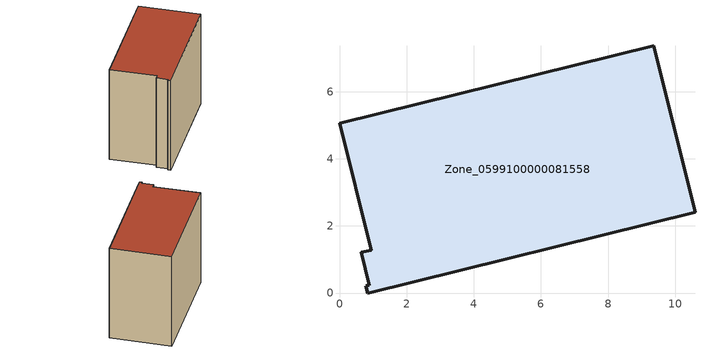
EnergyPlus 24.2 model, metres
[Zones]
Zone_0599100000081558
 floor ground (C_G): 9.35,7.36 10.59,2.41 0.83,0 0.78,0.22 0.89,0.24 0.65,1.21 0.95,1.28 0,5.05 z0
 wall outside (C_F): 0.95,1.28 0.65,1.21 0.89,0.24 0.78,0.22 0.83,0 10.59,2.41 9.35,7.36 0,5.05 0.95,1.28 z0:8.44
 roof outside (C_R): 9.35,7.36 0,5.05 0.95,1.28 0.65,1.21 0.89,0.24 0.78,0.22 0.83,0 10.59,2.41 z8.44
[BUILDING]
Pand.0599100000081558: North Axis=0; Terrain=City; Loads Convergence Tolerance Value=0.04; Temperature Convergence Tolerance Value=0.4; Solar Distribution=FullExterior; Maximum Number of Warmup Days=25; Minimum Number of Warmup Days=1
[Site:Location]
Rotterdam.The.Hague.AP_ZH_NLD Design_Conditions: Latitude=51.96; Longitude=4.45; Time Zone=1; Elevation=-4.5
[SITE:GROUNDTEMPERATURE:BUILDINGSURFACE]
18, 18, 18, 18, 18, 18, 18, 18, 18, 18, 18, 18
[MATERIAL] Thermal Absorptance=0.9; Solar Absorptance=0.7; Visible Absorptance=0.7
Name | Roughness | Thickness | Conductivity | Density | Specific Heat
G.TI.1975-1991 | MediumSmooth | 0.15 | 0.288461 | 540 | 1210
F.TI.1975-1991 | Rough | 0.3 | 0.230769 | 1920 | 840
R.TI.1975-1991 | MediumRough | 0.2 | 0.153846 | 1500 | 1000
[CONSTRUCTION]
C_G: G.TI.1975-1991
C_F: F.TI.1975-1991
C_R: R.TI.1975-1991
[ZONE]
Zone_0599100000081558: Type=1; Multiplier=1; Ceiling Height=Autocalculate; Volume=Autocalculate; Floor Area=autocalculate; Part of Total Floor Area=Yes
[ZONEINFILTRATION:DESIGNFLOWRATE]
Infil_Zone_0599100000081558: Zone or ZoneList or Space or SpaceList=Zone_0599100000081558; Schedule=AlwaysOn; Design Flow Rate Calculation Method=Flow/Area; Flow Rate per Floor Area=0.003; Constant Term Coefficient=1; Temperature Term Coefficient=0; Velocity Term Coefficient=0; Velocity Squared Term Coefficient=0
[HVACTEMPLATE:ZONE:IDEALLOADSAIRSYSTEM]
Zone_0599100000081558: Maximum Heating Supply Air Temperature=50; Minimum Cooling Supply Air Temperature=13; Maximum Heating Supply Air Humidity Ratio=0.0156; Minimum Cooling Supply Air Humidity Ratio=0.0077; Heating Limit=NoLimit; Cooling Limit=NoLimit; Dehumidification Control Type=ConstantSensibleHeatRatio; Cooling Sensible Heat Ratio=0.7; Dehumidification Setpoint=60; Humidification Control Type=None; Humidification Setpoint=30; Outdoor Air Method=None; Outdoor Air Flow Rate per Person=0.00944; Outdoor Air Flow Rate per Zone Floor Area=0; Outdoor Air Flow Rate per Zone=0; Demand Controlled Ventilation Type=None; Outdoor Air Economizer Type=NoEconomizer; Heat Recovery Type=None; Sensible Heat Recovery Effectiveness=0.7; Latent Heat Recovery Effectiveness=0.65
[ZONECONTROL:THERMOSTAT]
ThermostatControl_Zone_0599100000081558: Zone or ZoneList=Zone_0599100000081558; Control Type Schedule=DualSetpointControlType; Control 1=Thermostat_Zone_0599100000081558; Temperature Difference Between Cutout And Setpoint=0
[THERMOSTATSETPOINT:DUALSETPOINT]
Thermostat_Zone_0599100000081558: Heating Setpoint Temperature Schedule=HeatingSetpoint_Zone_0599100000081558; Cooling Setpoint Temperature Schedule=CoolingSetpoint_Zone_0599100000081558
[SCHEDULE:COMPACT]
HeatingSetpoint_Zone_0599100000081558: Through: 12/31, For: AllDays, Until: 24:00, 21
CoolingSetpoint_Zone_0599100000081558: Through: 12/31, For: AllDays, Until: 24:00, 24
DualSetpointControlType: Through: 12/31, For: AllDays, Until: 24:00, 4
AlwaysOn: Through: 12/31, For: AllDays, Until: 24:00, 1
